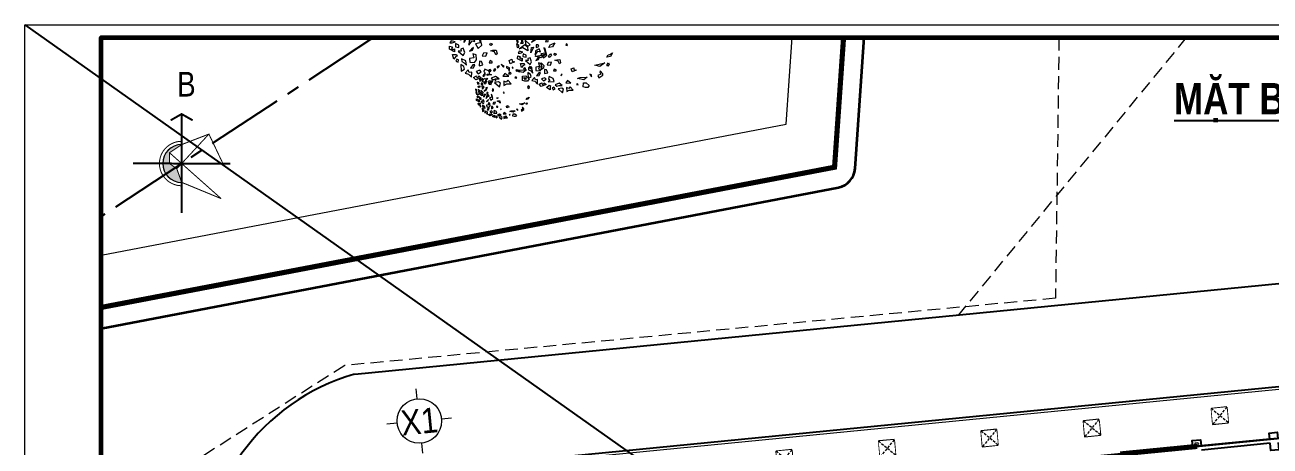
# Model space of a CAD drawing. Extents: x 597247 to 597986, y 2301157 to 2301524.
# Drawn here: x 597726.6 to 597847.6, y 2301299.4 to 2301340.3 of the extents above; entities that cross this region are included whole.
import ezdxf
from ezdxf.enums import TextEntityAlignment as Align
from ezdxf.xclip import XClip

# ---------------------------------------------------------------- set-up
doc = ezdxf.new("R2010")
doc.units = 0
doc.header["$MEASUREMENT"] = 0
doc.header["$XCLIPFRAME"] = 2
for name, pattern in [('CENTER', [2, 1.25, -0.25, 0.25, -0.25]), ('CENTER2', [1.125, 0.75, -0.125, 0.125, -0.125]), ('CENTERX2', [4, 2.5, -0.5, 0.5, -0.5]), ('DASHDOT', [1, 0.5, -0.25, 0, -0.25]), ('HIDDEN', [0.375, 0.25, -0.125]), ('PHANTOM2', [1.25, 0.625, -0.125, 0.125, -0.125, 0.125, -0.125])]:
    doc.linetypes.add(name, pattern=pattern)
doc.layers.get('0').update_dxf_attribs({"color": 8, "linetype": 'CONTINUOUS', "lineweight": 9})
doc.layers.get('DEFPOINTS').update_dxf_attribs({"color": 8, "linetype": 'CONTINUOUS'})
doc.layers.add('1', color=3, linetype='CONTINUOUS')
doc.layers.add('Khungten_LCDI', color=7, linetype='CONTINUOUS')
for name, color, linetype, lineweight in [('9', 9, 'CONTINUOUS', 20), ('CAT', 31, 'CONTINUOUS', 35), ('CAY', 3, 'CONTINUOUS', 5), ('EG Net khuat', 4, 'HIDDEN', 20), ('LC ISO', 153, 'CONTINUOUS', 13), ('LC MANH DUT', 35, 'HIDDEN', 5), ('LC Net dam 1', 30, 'CONTINUOUS', 30), ('LC Net dam3', 1, 'CONTINUOUS', 60), ('LC Net manh', 239, 'CONTINUOUS', 5), ('LC Net thay', 7, 'CONTINUOUS', 25), ('LC Net truc', 79, 'DASHDOT', 13), ('LC Text1', 3, 'CONTINUOUS', 20), ('LC Text2', 7, 'CONTINUOUS', 25), ('NET DUT', 245, 'HIDDEN', 9), ('TRUC', 253, 'CENTER', 15)]:
    doc.layers.add(name, color=color, linetype=linetype, lineweight=lineweight)
doc.layers.add('KCS_Plotter', color=11, linetype='CONTINUOUS', plot=False)
doc.styles.add('ATTR', font='romans.shx', dxfattribs={"width": 0.8, "height": 0.7})
doc.styles.add('Khungten', font='VHAVAN.ttf', dxfattribs={"width": 0.8, "height": 5000})
doc.styles.add('LC 1', font='VHAVANB.ttf')
doc.styles.add('LC3', font='VHARIALB.ttf', dxfattribs={"width": 0.8})
doc.styles.add('T2', font='VHARIAL.ttf', dxfattribs={"width": 0.8})
doc.styles.add('Title', font='VHBLACK.ttf', dxfattribs={"width": 0.8})
doc.linetypes.add('FENCELINE2', pattern='A,0.25,-0.1,[132,ltypeshp.shx,S=0.1,R=0,X=-0.1,Y=0],-0.1,1', length=1.45)

# ---------------------------------------------------------------- blocks, each defined once
blk = doc.blocks.new('LCDI-VINH')
at = {"layer": 'DEFPOINTS', "lineweight": 0}
blk.add_lwpolyline([(-1200, -14850), (-1200, 14850), (40800, 14850), (40800, -14850)], close=True, dxfattribs=at)
at = {"layer": 'Khungten_LCDI', "color": 5, "lineweight": 60}
blk.add_lwpolyline([(0, -14650), (0, 14650), (40600, 14650), (40600, -14650)], close=True, dxfattribs=at)
at = {"color": 7, "style": 'Khungten', "width": 0.8}
for tag, p in [('REVISION', (39499, -10746)), ('NGAYHT', (39546, -11609))]:
    blk.add_attdef(tag, text='', height=200, dxfattribs=at).set_placement(p, align=Align.CENTER)
at = {"layer": 'LC Text1', "style": 'Title', "width": 1.485915}
for tag, p, p2 in [('TENBANVE1', (36913, -8886), (40339, -8886)), ('TENBANVE2', (36913, -9562), (40339, -9562))]:
    blk.add_attdef(tag, text='', height=250, dxfattribs=at).set_placement(p, p2, align=Align.FIT)
at = {"layer": 'LC Text1', "style": 'Title', "width": 0.7}
blk.add_attdef('SOBANVE', text='', height=250, dxfattribs=at).set_placement((39562, -13896), align=Align.CENTER)
blk = doc.blocks.new('A$C48574E62')
at = {"layer": 'CAY'}
for p, q in [((0.458, 1.184), (0.534, 1.194)), ((0.548, 1.166), (0.458, 1.184)), ((0.534, 1.194), (0.548, 1.166)), ((0.676, 1.179), (0.615, 1.215)), ((0.615, 1.215), (0.658, 1.17)), ((0.71, 1.194), (0.676, 1.179)), ((0.732, 1.156), (0.71, 1.194)), ((1.077, 1.204), (1.043, 1.254)), ((1.043, 1.254), (1.101, 1.225)), ((1.091, 1.142), (1.077, 1.204)), ((1.101, 1.225), (1.091, 1.142)), ((1.193, 1.22), (1.162, 1.199)), ((1.162, 1.199), (1.204, 1.184)), ((1.204, 1.248), (1.193, 1.22)), ((1.221, 1.213), (1.204, 1.248)), ((1.204, 1.184), (1.221, 1.213)), ((0.482, 1.032), (0.432, 0.978)), ((0.504, 1.123), (0.44, 1.111)), ((0.44, 1.111), (0.508, 1.086)), ((0.51, 0.971), (0.482, 1.032)), ((0.547, 1.078), (0.504, 1.123)), ((0.508, 1.086), (0.509, 1.046)), ((0.509, 1.046), (0.547, 1.078)), ((0.579, 1.014), (0.51, 0.971)), ((0.595, 1.138), (0.557, 1.126)), ((0.557, 1.126), (0.581, 1.092)), ((0.578, 0.99), (0.579, 1.014)), ((0.581, 1.092), (0.603, 1.109)), ((0.603, 1.109), (0.595, 1.138)), ((0.658, 1.17), (0.732, 1.156)), ((0.703, 1.01), (0.674, 1.013)), ((0.674, 1.013), (0.691, 0.978)), ((0.733, 1.018), (0.703, 1.01)), ((0.729, 0.99), (0.733, 1.018)), ((0.836, 1.139), (0.838, 1.079)), ((0.92, 1.12), (0.836, 1.139)), ((0.838, 1.079), (0.882, 1.088)), ((0.882, 1.088), (0.935, 1.061)), ((0.935, 1.061), (0.92, 1.12)), ((0.995, 0.991), (0.965, 1.014)), ((0.965, 1.014), (0.973, 0.985)), ((1.257, 1.113), (1.206, 1.123)), ((1.206, 1.123), (1.217, 1.088)), ((1.217, 1.088), (1.27, 1.071)), ((1.27, 1.071), (1.257, 1.113)), ((1.335, 1.063), (1.334, 1.019)), ((1.334, 1.019), (1.383, 0.995)), ((1.366, 1.03), (1.335, 1.063)), ((1.383, 0.995), (1.366, 1.03)), ((0.432, 0.978), (0.486, 0.941)), ((0.486, 0.941), (0.578, 0.99)), ((0.691, 0.978), (0.729, 0.99)), ((0.973, 0.985), (0.995, 0.991)), ((1.432, 0.961), (1.378, 0.889)), ((1.378, 0.889), (1.41, 0.88)), ((1.41, 0.88), (1.432, 0.961)), ((0.516, 0.82), (0.52, 0.838)), ((0.539, 0.806), (0.516, 0.82)), ((0.52, 0.838), (0.545, 0.837)), ((0.545, 0.837), (0.539, 0.806)), ((0.708, 0.707), (0.707, 0.683)), ((0.707, 0.683), (0.723, 0.689)), ((0.727, 0.706), (0.708, 0.707)), ((0.723, 0.689), (0.727, 0.706)), ((1.287, 0.692), (1.24, 0.709)), ((1.24, 0.709), (1.254, 0.647)), ((1.286, 0.648), (1.287, 0.692)), ((1.367, 0.743), (1.322, 0.72)), ((1.322, 0.72), (1.332, 0.704)), ((1.332, 0.704), (1.4, 0.723)), ((1.381, 0.799), (1.367, 0.743)), ((1.42, 0.81), (1.381, 0.799)), ((1.4, 0.723), (1.42, 0.81)), ((1.254, 0.647), (1.286, 0.648)), ((1.374, 0.507), (1.4, 0.541)), ((1.393, 0.496), (1.374, 0.507)), ((1.4, 0.541), (1.415, 0.513)), ((1.439, 0.661), (1.403, 0.643)), ((1.403, 0.643), (1.431, 0.626)), ((1.415, 0.513), (1.408, 0.447)), ((1.431, 0.626), (1.439, 0.661)), ((1.362, 0.455), (1.371, 0.459)), ((1.363, 0.425), (1.362, 0.455)), ((1.408, 0.447), (1.363, 0.425)), ((1.371, 0.459), (1.393, 0.496))]:
    blk.add_line(p, q, dxfattribs=at)
for points in [[(0.303, 1.275), (0.317, 1.351), (0.36, 1.36), (0.359, 1.316), (0.334, 1.327), (0.33, 1.299), (0.342, 1.287)], [(0.401, 1.366), (0.409, 1.336), (0.433, 1.302), (0.433, 1.357)], [(0.475, 1.234), (0.499, 1.318), (0.47, 1.365), (0.552, 1.301), (0.531, 1.255)], [(0.478, 1.399), (0.49, 1.377), (0.513, 1.384), (0.53, 1.423)], [(0.546, 1.419), (0.558, 1.407), (0.592, 1.421), (0.604, 1.453)], [(0.548, 1.368), (0.565, 1.333), (0.599, 1.348), (0.62, 1.384), (0.585, 1.356)], [(0.726, 1.371), (0.695, 1.36), (0.674, 1.368), (0.668, 1.391), (0.704, 1.409)], [(0.754, 1.429), (0.764, 1.403), (0.796, 1.414), (0.794, 1.465)], [(0.798, 1.354), (0.771, 1.34), (0.768, 1.313), (0.789, 1.305), (0.811, 1.332)], [(0.833, 1.402), (0.882, 1.388), (0.945, 1.41), (0.883, 1.422)], [(0.865, 1.349), (0.9, 1.323), (0.934, 1.338), (0.919, 1.366)], [(0.999, 1.319), (1.04, 1.325), (1.037, 1.351), (0.991, 1.359)], [(0.184, 1.222), (0.183, 1.189), (0.212, 1.196), (0.214, 1.22)], [(0.255, 1.225), (0.245, 1.241), (0.205, 1.259), (0.262, 1.29), (0.275, 1.238)], [(0.326, 1.228), (0.285, 1.148), (0.329, 1.137), (0.383, 1.174), (0.361, 1.202), (0.336, 1.192)], [(0.37, 1.281), (0.374, 1.234), (0.403, 1.241), (0.413, 1.29)], [(0.543, 1.253), (0.569, 1.222), (0.616, 1.313), (0.562, 1.296)], [(0.652, 1.277), (0.717, 1.249), (0.741, 1.279), (0.729, 1.311)], [(0.802, 1.263), (0.88, 1.266), (0.902, 1.219), (0.862, 1.237)], [(0.958, 1.26), (0.974, 1.245), (0.952, 1.219), (0.926, 1.239)], [(0.031, 0.963), (0.097, 0.978), (0.084, 1.01), (0.115, 1.031), (0.062, 1.058), (0.061, 1.014)], [(0.075, 1.12), (0.114, 1.082), (0.143, 1.099), (0.159, 1.148)], [(0.171, 1.072), (0.223, 1.096), (0.235, 1.158), (0.203, 1.147), (0.195, 1.112)], [(0.221, 1.038), (0.235, 0.976), (0.276, 0.961), (0.34, 0.983), (0.343, 1.03), (0.293, 1), (0.268, 1.055)], [(0.366, 1.081), (0.39, 1.047), (0.425, 1.041), (0.399, 1.061)], [(0.058, 0.835), (0.013, 0.898), (0.037, 0.935), (0.068, 0.903), (0.043, 0.892), (0.06, 0.871), (0.077, 0.87)], [(0.101, 0.886), (0.137, 0.855), (0.152, 0.881), (0.125, 0.923)], [(0.146, 1.008), (0.161, 0.97), (0.208, 0.962), (0.197, 0.988)], [(0.21, 0.902), (0.234, 0.858), (0.272, 0.89), (0.269, 0.916)], [(0.348, 0.899), (0.356, 0.85), (0.405, 0.846), (0.387, 0.891)], [(0.059, 0.765), (0.041, 0.769), (0, 0.754), (0.018, 0.816), (0.064, 0.788)], [(0.01, 0.713), (0.034, 0.688), (0.049, 0.714), (0.034, 0.732)], [(0.108, 0.598), (0.128, 0.651), (0.092, 0.703), (0.077, 0.673), (0.096, 0.643)], [(0.107, 0.817), (0.135, 0.732), (0.174, 0.755), (0.185, 0.82), (0.15, 0.824), (0.14, 0.799)], [(0.285, 0.783), (0.294, 0.744), (0.31, 0.749), (0.315, 0.78)], [(0.46, 0.779), (0.473, 0.737), (0.428, 0.714), (0.409, 0.725), (0.445, 0.753), (0.445, 0.807)], [(0.006, 0.564), (0.06, 0.564), (0.069, 0.596), (0.045, 0.643)], [(0.086, 0.421), (0.122, 0.479), (0.09, 0.492), (0.097, 0.529), (0.04, 0.51), (0.071, 0.479)], [(0.159, 0.557), (0.178, 0.482), (0.201, 0.542)], [(0.242, 0.656), (0.266, 0.642), (0.263, 0.659)], [(0.385, 0.458), (0.344, 0.507), (0.384, 0.533), (0.411, 0.502), (0.386, 0.492)], [(0.179, 0.398), (0.182, 0.371), (0.195, 0.383)], [(0.326, 0.272), (0.278, 0.309), (0.27, 0.403), (0.294, 0.369)], [(0.17, 0.255), (0.171, 0.289), (0.23, 0.303), (0.243, 0.261), (0.218, 0.207), (0.181, 0.219)], [(0.351, 0.207), (0.38, 0.215), (0.379, 0.245)], [(0.606, 0.072), (0.533, 0.13), (0.534, 0.208), (0.562, 0.147)], [(1.263, 0.222), (1.204, 0.218), (1.228, 0.258), (1.252, 0.278)], [(0.395, 0.122), (0.364, 0.101), (0.419, 0.054), (0.439, 0.057), (0.469, 0.108), (0.451, 0.109), (0.424, 0.085)], [(0.585, 0.035), (0.62, 0.02), (0.602, 0.001), (0.567, 0.016)], [(0.779, 0), (0.718, 0.016), (0.696, 0.064), (0.735, 0.055), (0.748, 0.033)], [(1.022, 0.113), (1.003, 0.06), (1.051, 0.066), (1.066, 0.112)]]:
    blk.add_lwpolyline(points, close=True, dxfattribs=at)
at = {"layer": 'CAY', "style": 'ATTR', "width": 0.8, "flags": 9}
blk.add_attdef('ESTCODE', (0.727, 0.706), '', height=0.00896, rotation=59.5177, dxfattribs=at)
blk = doc.blocks.new('NHA XUONG')
at = {"layer": 'LC Net dam 1'}
blk.add_lwpolyline([(0, 0), (165, 0), (165, -54), (0, -54)], close=True, dxfattribs=at)
at = {"layer": 'LC Net dam3', "const_width": 0.5}
blk.add_lwpolyline([(67.5, 0), (75, 0)], dxfattribs=at)
blk = doc.blocks.new('BON CAY')
at = {"layer": 'LC Net thay'}
blk.add_lwpolyline([(-0.75, -0.75), (0.75, -0.75), (0.75, 0.75), (-0.75, 0.75)], close=True, dxfattribs=at)
blk.add_wipeout([(-0.75, 0.75), (0.75, 0.75), (0.75, -0.75), (-0.75, -0.75)])
at = {"layer": 'LC MANH DUT'}
for points in [[(-0.75, 0.75), (0.75, -0.75)], [(-0.75, -0.75), (0.75, 0.75)]]:
    blk.add_lwpolyline(points, dxfattribs=at)
blk = doc.blocks.new('*U62')
at = {"layer": 'LC MANH DUT', "xscale": -1, "rotation": 5.594710276230348}
blk.add_blockref('BON CAY', (0, 0), dxfattribs=at)
blk = doc.blocks.new('*U61')
at = {"layer": 'LC Net dam 1', "color": 0, "linetype": 'ByBlock', "lineweight": -2, "transparency": 16777216}
for p in [(29.86, 2.92), (39.81, 3.9), (19.9, 1.95), (9.95, 0.97), (0, 0)]:
    blk.add_blockref('*U62', p, dxfattribs=at)
blk = doc.blocks.new('*U64')
at = {"layer": 'LC MANH DUT', "xscale": -1, "rotation": 5.594710276230348}
blk.add_blockref('BON CAY', (0, 0), dxfattribs=at)
blk = doc.blocks.new('*U63')
at = {"layer": 'LC Net dam 1', "color": 0, "linetype": 'ByBlock', "lineweight": -2, "transparency": 16777216}
for p in [(59.71, 5.85), (49.76, 4.87), (29.86, 2.92), (39.81, 3.9), (19.9, 1.95), (9.95, 0.97), (0, 0)]:
    blk.add_blockref('*U64', p, dxfattribs=at)
blk = doc.blocks.new('ATGT')
at = {"layer": '1', "linetype": 'CENTER2', "ltscale": 10}
blk.add_lwpolyline([(83.36, -154.68), (81.06, -68.14), (8.06, 22.41), (-6.58, 24.72), (-179.71, -88.92)], dxfattribs=at)
at = {"layer": 'CAT'}
blk.add_line((-72.91, -62.28), (-68.08, 7.09), dxfattribs=at)
blk.add_lwpolyline([(-153.4, -140.68), (-148.13, -139.86), (-147.18, -119.8), (-153.67, -79.23), (-74.53, -64.11)], dxfattribs=at)
blk.add_arc((-74.9, -62.14), 2, 280.8199, 356.0218, dxfattribs=at)
at = {"layer": 'LC MANH DUT', "ltscale": 5}
blk.add_lwpolyline([(-1.95, 19.9), (0, 0), (-62.84, -76.49)], dxfattribs=at)
at = {"layer": 'LC Net dam3', "linetype": 'PHANTOM2', "ltscale": 5, "const_width": 0.5, "flags": 128}
blk.add_lwpolyline([(83.36, -154.6), (81.05, -67.79), (81.18, 46.73), (66.18, 47.02), (63.88, 88.91), (16.21, 94.99), (-55.58, 111.01), (-74.12, 111.17), (-74.3, 90.26), (-46.61, 92.38), (-41.36, 27.29), (-62.87, 27.38), (-63.14, 10.78), (-69.8, 11.2), (-74.9, -62.14), (-155.95, -77.63), (-149.19, -119.91), (-150.05, -138.13), (-155.4, -138.97), (-155.24, -172.1), (-155.15, -176.19)], dxfattribs=at)
at = {"layer": 'LC Net manh'}
blk.add_lwpolyline([(-115.32, -91.93, 0.414693), (-121.38, -99.32), (-116.43, -149.08, 0.413734), (-109.05, -155.13), (56.2, -138.94, 0.414693), (62.25, -131.56), (57.3, -81.79, 0.413734), (49.92, -75.74)], format="xyb", close=True, dxfattribs=at)
at = {"layer": 'LC Net thay'}
for p, q in [((-121.55, -82.24), (48.92, -65.54)), ((49.9, -75.5), (-115.35, -91.68))]:
    blk.add_line(p, q, dxfattribs=at)
at = {"layer": 'LC Net thay', "color": 0, "linetype": 'FENCELINE2', "lineweight": 0, "ltscale": 5}
blk.add_lwpolyline([(-160.22, -174.82), (-160.43, -134.7), (-154.85, -133.82), (-154.21, -120.19), (-161.65, -73.65), (-79.62, -57.95), (-74.45, 16.5), (-68.06, 16.1), (-67.78, 32.4), (-46.78, 32.31), (-51.19, 87.02), (-79.34, 84.86), (-79.08, 116.21), (-55.01, 116), (17.08, 99.92), (63.6, 93.99), (63.88, 88.91)], dxfattribs=at)
at = {"layer": 'LC Net thay', "color": 0, "linetype": 'HIDDEN', "lineweight": 0, "ltscale": 5}
blk.add_lwpolyline([(81.06, -68.14), (8.06, 22.41), (-6.58, 24.72), (-52.5, -5.38), (-53.42, -74.87), (-122.52, -81.41), (-137.86, -91.2), (-129.56, -173.88), (-144.2, -175.2), (-157.76, -176.42)], dxfattribs=at)
at = {"layer": 'LC Net thay'}
blk.add_arc((-115.92, -101.91), 20.46, 105.9849, 182.4118, dxfattribs=at)
at = {"layer": 'CAY'}
for p, xscale, yscale, zscale, rotation in [((-103.57, -55.45), 7.199999999905745, 7.199999999905745, 7.199999999905745, 74.66617638010673), ((-97.82, -55.9), 6.480000000406021, 6.480000000406021, 6.480000000406021, 74.66617635812426), ((-105.32, -58.04), 3.599999999787076, 3.599999999787076, 3.599999999787076, 74.66617637923429)]:
    blk.add_blockref('A$C48574E62', p, dxfattribs=dict(at, xscale=xscale, yscale=yscale, zscale=zscale, rotation=rotation))
at = {"layer": 'LC Net thay', "rotation": 5.612254059098342}
blk.add_blockref('NHA XUONG', (-114.3, -96.61), dxfattribs=at)
at = {"layer": 'LC Net dam 1', "xscale": -1, "rotation": 191.2245081183652}
for name, p in [('*U63', (-37.45, -86.28)), ('*U61', (-89.69, -91.41))]:
    blk.add_blockref(name, p, dxfattribs=at)
blk = doc.blocks.new('MBM')
at = {"layer": 'LC Net truc', "linetype": 'CENTERX2', "ltscale": 1000}
blk.add_line((-97500, 27000), (67500, 27000), dxfattribs=at)
blk = doc.blocks.new('COC-300-TL25')
at = {"layer": 'EG Net khuat', "ltscale": 800}
blk.add_lwpolyline([(-600, 600), (600, 600), (600, -600), (-600, -600)], close=True, dxfattribs=at)
at = {"layer": 'TRUC', "ltscale": 500}
for p, q in [((-760, 0), (760, 0)), ((0, -760), (0, 760))]:
    blk.add_line(p, q, dxfattribs=at)
blk = doc.blocks.new('TTRUC')
at = {"layer": 'LC ISO'}
for p, q in [((0, 6.95), (0, 10.13)), ((-6.95, 0), (-10.13, 0)), ((6.95, 0), (10.13, 0)), ((0, -6.95), (0, -10.13))]:
    blk.add_line(p, q, dxfattribs=at)
at = {"layer": 'LC Net manh'}
blk.add_circle((0, 0), 6.95, dxfattribs=at)
blk = doc.blocks.new('TIEUDE1')
at = {"layer": 'LC Text2', "color": 7, "style": 'LC 1'}
blk.add_attdef('TIªU§Ò', text='', height=5, dxfattribs=at).set_placement((0, 0), align=Align.BOTTOM_CENTER)
blk.add_attdef('TL', text='', height=3, dxfattribs=at).set_placement((0, -2), align=Align.TOP_CENTER)

msp = doc.modelspace()

# ---------------------------------------------------------------- hatches: boundary and pattern name
at = {"layer": '9'}
h = msp.add_hatch(color=256, dxfattribs=at)
h.paths.add_polyline_path([(597740.65, 2301326.82), (597739.99, 2301326.82, 0.414214), (597741.83, 2301324.99), (597741.36, 2301326.31)])
h.paths.add_polyline_path([(597740.65, 2301327.87), (597741.83, 2301328.66, 0.414214), (597739.99, 2301326.82), (597740.65, 2301326.82)])

# ---------------------------------------------------------------- linework, layer by layer
for points, const_width in [([(597740.76, 2301331.02), (597741.83, 2301331.63), (597742.9, 2301331.02)], 0.194), ([(597741.83, 2301322.01), (597741.83, 2301331.63)], 0.194), ([(597741.36, 2301326.31), (597744.48, 2301329.68)], 0.097), ([(597741.83, 2301328.66), (597744.48, 2301329.68), (597745.84, 2301326.82)], 0.097), ([(597741.83, 2301328.66), (597740.65, 2301327.87), (597740.65, 2301326.82), (597741.36, 2301326.31), (597741.83, 2301324.99)], 0.097), ([(597740.65, 2301327.87), (597745.67, 2301323.41)], 0.097), ([(597737.11, 2301326.83), (597741.83, 2301326.82)], 0.194), ([(597746.55, 2301326.82), (597741.83, 2301326.82)], 0.194), ([(597745.67, 2301323.41), (597741.83, 2301324.99)], 0.097)]:
    msp.add_lwpolyline(points, dxfattribs=dict(at, const_width=const_width))
at = {"layer": '9', "const_width": 0.097}
msp.add_lwpolyline([(597741.83, 2301328.98, 1), (597741.83, 2301324.66, 1)], format="xyb", dxfattribs=at)
at = {"layer": '9'}
msp.add_arc((597741.83, 2301326.82), 1.84, 89.9721, 269.9721, dxfattribs=at)
at = {"layer": 'LC MANH DUT', "ltscale": 10}
msp.add_lwpolyline([(597734, 2301158.07), (597734, 2301339.06), (597958.57, 2301339.06), (597958.57, 2301158.07)], close=True, dxfattribs=at)

# ---------------------------------------------------------------- block references
at = {"layer": 'LC Net dam 1', "xscale": 0.006177110705327575, "yscale": 0.006177110705327575, "zscale": 0.006177110705327575}
msp.add_blockref('LCDI-VINH', (597734, 2301248.56), dxfattribs=at)

# ---------------------------------------------------------------- texts
at = {"layer": 'LC Text2', "style": 'T2', "width": 0.8}
msp.add_text('B', height=2.4, dxfattribs=at).set_placement((597741.4, 2301333.33))

# ---------------------------------------------------------------- next in the draw order: block references
at = {"layer": 'LC Net dam 1'}
ref = msp.add_blockref('ATGT', (597880.2, 2301388.6), dxfattribs=at)
XClip(ref).set_block_clipping_path([(-146.1911772355, -193.8257925529), (78.3735900556, -49.547754881)])

# ---------------------------------------------------------------- next in the draw order: linework, layer by layer
at = {"layer": 'KCS_Plotter'}
msp.add_line((597726.59, 2301340.29), (597986.03, 2301156.83), dxfattribs=at)
at = {"layer": 'LC Net thay', "ltscale": 50}
for p, q in [((597847.6, 2301300.02), (597840.93, 2301299.37)), ((597847.64, 2301299.63), (597840.97, 2301298.97))]:
    msp.add_line(p, q, dxfattribs=at)
for points in [[(597840.14, 2301299.29), (597840.08, 2301299.89), (597840.87, 2301299.97), (597840.93, 2301299.37)], [(597847.6, 2301300.02), (597847.54, 2301300.62), (597848.34, 2301300.7), (597848.4, 2301300.1)], [(597848.44, 2301299.7), (597848.5, 2301299.01), (597847.71, 2301298.93), (597847.64, 2301299.63)]]:
    msp.add_lwpolyline(points, dxfattribs=at)

# ---------------------------------------------------------------- next in the draw order: block references
at = {"layer": 'LC ISO', "xscale": 0.3112782505533035, "yscale": 0.3112782505533035, "zscale": 0.3112782505533035, "rotation": 5.61225405781761}
msp.add_blockref('TTRUC', (597764.93, 2301301.8), dxfattribs=at)
at = {"layer": 'LC Net truc', "xscale": 0.001, "yscale": 0.001, "zscale": 0.001, "rotation": 5.61225405901873}
msp.add_blockref('MBM', (597865.57, 2301274.66), dxfattribs=at)
at = {"layer": 'LC Text2'}
ref = msp.add_blockref('TIEUDE1', (597872.67, 2301330.69, 0), dxfattribs=dict(at, xscale=0.6177110705332083, yscale=0.6177110705332083, zscale=0.6177110705332083))
ref.add_attrib('TIªU§Ò', '%%UmÆt b»ng ®Þnh vÞ nhµ kho nhiªn liÖu', dxfattribs={"color": 7, "height": 3.0419, "style": 'LC3', "width": 0.8}).set_placement((597872.67, 2301330.69), align=Align.BOTTOM_CENTER)
at = {"layer": 'NET DUT', "ltscale": 800, "xscale": 0.00025, "yscale": 0.00025, "zscale": 0.00025, "rotation": 5.61225405901873}
msp.add_blockref('COC-300-TL25', (597840.52, 2301299.53), dxfattribs=at)

# ---------------------------------------------------------------- next in the draw order: texts
at = {"layer": 'LC Text1', "ltscale": 0.2, "style": 'LC 1', "width": 0.9}
msp.add_text('X1', height=2.437, rotation=5.6123, dxfattribs=at).set_placement((597765.13, 2301299.82), align=Align.BOTTOM_CENTER)

doc.saveas('drawing.dxf')
